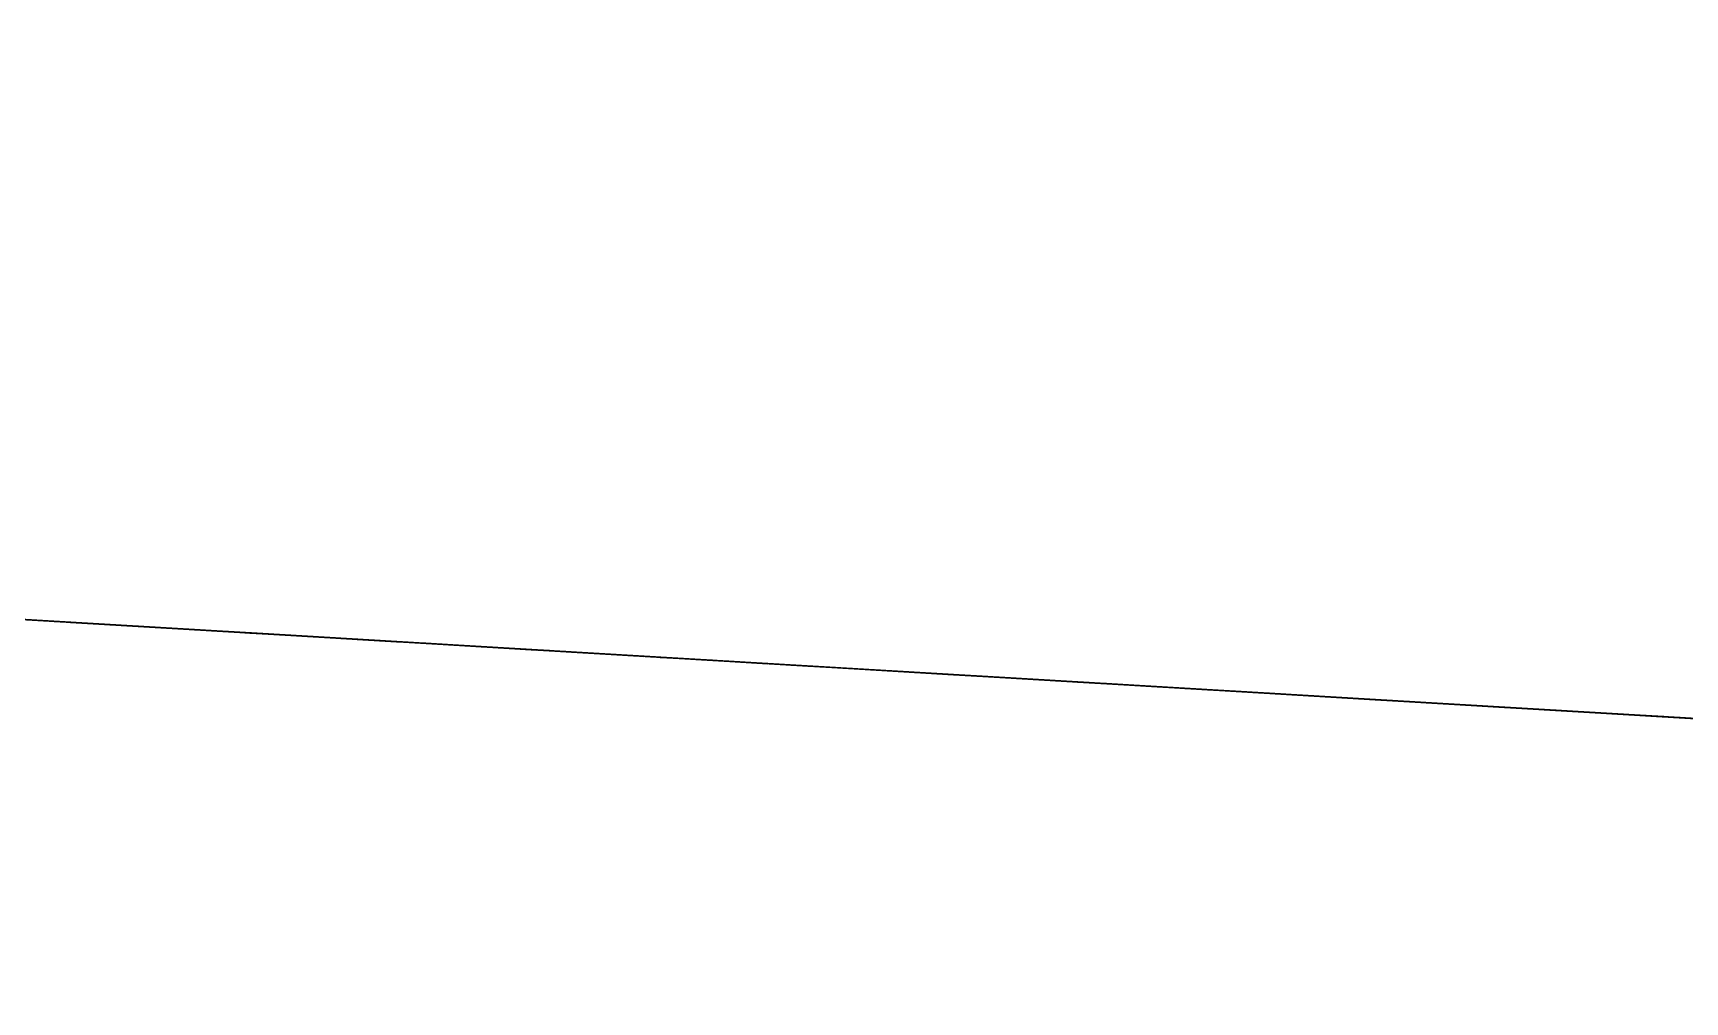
# Model space of a CAD drawing. Extents: x -1732932 to -1731506, y -19081492 to -19081407.
# Drawn here: x -1732199.5 to -1732098.5, y -19081473.9 to -19081414.6 of the extents above; entities that cross this region are included whole.
import ezdxf

# ---------------------------------------------------------------- set-up
doc = ezdxf.new("R2010")
doc.units = 0
for name, color, linetype in [('PDF_Arco Virtual Pluvial', 7, 'Continuous'), ('PDF_Canal', 7, 'Continuous'), ('PDF_Dique', 7, 'Continuous'), ('PDF_Rede Pluvial sem Acesso', 7, 'Continuous')]:
    doc.layers.add(name, color=color, linetype=linetype)

msp = doc.modelspace()

# ---------------------------------------------------------------- linework, layer by layer
at = {"layer": 'PDF_Arco Virtual Pluvial'}
for p, q in [((-1732199.43, -19081450.5), (-1732198.63, -19081450.54)), ((-1732195.44, -19081450.73), (-1732194.85, -19081450.77)), ((-1732189.66, -19081451.08), (-1732188.86, -19081451.12)), ((-1732189.06, -19081451.11), (-1732188.27, -19081451.16)), ((-1732187.07, -19081451.23), (-1732186.27, -19081451.28)), ((-1732183.28, -19081451.45), (-1732182.28, -19081451.51)), ((-1732181.09, -19081451.58), (-1732180.49, -19081451.62)), ((-1732175.9, -19081451.89), (-1732174.91, -19081451.95)), ((-1732169.92, -19081452.25), (-1732169.12, -19081452.29)), ((-1732164.54, -19081452.56), (-1732163.74, -19081452.61)), ((-1732158.76, -19081452.91), (-1732157.76, -19081452.97)), ((-1732153.37, -19081453.23), (-1732152.58, -19081453.27)), ((-1732147.39, -19081453.58), (-1732146.6, -19081453.63)), ((-1732142.01, -19081453.9), (-1732141.21, -19081453.95)), ((-1732136.03, -19081454.25), (-1732135.43, -19081454.29)), ((-1732130.85, -19081454.56), (-1732129.85, -19081454.62)), ((-1732124.87, -19081454.92), (-1732124.07, -19081454.96)), ((-1732119.48, -19081455.23), (-1732118.69, -19081455.28)), ((-1732113.5, -19081455.59), (-1732112.71, -19081455.64)), ((-1732108.12, -19081455.91), (-1732107.52, -19081455.94)), ((-1732102.34, -19081456.25), (-1732101.54, -19081456.3))]:
    msp.add_line(p, q, dxfattribs=at)
msp.add_lwpolyline([(-1732219.37, -19081449.31), (-1732198.83, -19081450.53), (-1732193.65, -19081450.84), (-1732188.86, -19081451.12), (-1732188.66, -19081451.13), (-1732186.27, -19081451.28), (-1732182.48, -19081451.5), (-1732160.15, -19081452.82), (-1732118.29, -19081455.31), (-1732087.59, -19081457.12), (-1732045.53, -19081459.62), (-1732013.05, -19081461.54), (-1731982.76, -19081463.34), (-1731945.51, -19081465.54), (-1731899.69, -19081468.26), (-1731857.46, -19081470.76), (-1731853.68, -19081470.98), (-1731834.36, -19081472.13), (-1731805.08, -19081473.86)], dxfattribs=at)
for points in [[(-1732192.65, -19081450.9), (-1732195.44, -19081450.73), (-1732191.85, -19081450.95)], [(-1732183.28, -19081451.45), (-1732186.07, -19081451.29), (-1732182.28, -19081451.51)]]:
    msp.add_lwpolyline(points, close=True, dxfattribs=at)
at = {"layer": 'PDF_Canal'}
for p, q in [((-1732198.63, -19081450.54), (-1732198.24, -19081450.57)), ((-1732198.04, -19081450.58), (-1732197.04, -19081450.64)), ((-1732196.64, -19081450.66), (-1732195.44, -19081450.73)), ((-1732195.24, -19081450.74), (-1732194.05, -19081450.82)), ((-1732193.65, -19081450.84), (-1732192.65, -19081450.9)), ((-1732192.45, -19081450.91), (-1732191.26, -19081450.98)), ((-1732190.86, -19081451), (-1732189.86, -19081451.06)), ((-1732189.46, -19081451.09), (-1732188.47, -19081451.15)), ((-1732188.07, -19081451.17), (-1732187.07, -19081451.23)), ((-1732186.67, -19081451.25), (-1732186.27, -19081451.28))]:
    msp.add_line(p, q, dxfattribs=at)
at = {"layer": 'PDF_Dique'}
for p, q in [((-1732191.66, -19081450.96), (-1732196.44, -19081450.67)), ((-1732184.68, -19081451.37), (-1732195.24, -19081450.74)), ((-1732189.46, -19081451.09), (-1732189.86, -19081451.06)), ((-1732189.06, -19081451.11), (-1732187.67, -19081451.19)), ((-1732176.7, -19081451.84), (-1732182.48, -19081451.5)), ((-1732159.95, -19081452.84), (-1732181.49, -19081451.56)), ((-1732181.09, -19081451.58), (-1732170.92, -19081452.19)), ((-1732177.3, -19081451.81), (-1732178.3, -19081451.75)), ((-1732176.3, -19081451.87), (-1732177.7, -19081451.78)), ((-1732172.12, -19081452.12), (-1732177.1, -19081451.82)), ((-1732176.1, -19081451.88), (-1732176.5, -19081451.86)), ((-1732170.72, -19081452.2), (-1732155.17, -19081453.12)), ((-1732168.53, -19081452.33), (-1732154.97, -19081453.13)), ((-1732166.33, -19081452.46), (-1732167.53, -19081452.39)), ((-1732165.34, -19081452.52), (-1732163.94, -19081452.6)), ((-1732158.36, -19081452.93), (-1732159.55, -19081452.86)), ((-1732156.76, -19081453.03), (-1732151.78, -19081453.32)), ((-1732149.19, -19081453.47), (-1732154.97, -19081453.13)), ((-1732147.79, -19081453.56), (-1732144.8, -19081453.73)), ((-1732147.19, -19081453.59), (-1732142.81, -19081453.85)), ((-1732142.01, -19081453.9), (-1732142.21, -19081453.89)), ((-1732139.82, -19081454.03), (-1732137.03, -19081454.19)), ((-1732138.82, -19081454.09), (-1732136.63, -19081454.22)), ((-1732130.85, -19081454.56), (-1732130.85, -19081454.56)), ((-1732127.46, -19081454.76), (-1732127.86, -19081454.74)), ((-1732125.46, -19081454.88), (-1732115.1, -19081455.49)), ((-1732122.87, -19081455.03), (-1732119.48, -19081455.23)), ((-1732120.48, -19081455.18), (-1732121.08, -19081455.14)), ((-1732120.68, -19081455.16), (-1732117.49, -19081455.35)), ((-1732116.49, -19081455.41), (-1732117.69, -19081455.34)), ((-1732112.71, -19081455.64), (-1732117.49, -19081455.35)), ((-1732116.09, -19081455.44), (-1732115.5, -19081455.47)), ((-1732111.51, -19081455.71), (-1732112.11, -19081455.67)), ((-1732099.75, -19081456.4), (-1732105.93, -19081456.04)), ((-1732083.6, -19081457.36), (-1732103.73, -19081456.17)), ((-1732100.74, -19081456.34), (-1732102.34, -19081456.25))]:
    msp.add_line(p, q, dxfattribs=at)
for points in [[(-1732155.77, -19081453.08), (-1732198.63, -19081450.54), (-1732210.2, -19081449.86), (-1732249.49, -19081447.53), (-1732285.79, -19081445.38), (-1732298.75, -19081444.61), (-1732313.71, -19081443.72), (-1732376.36, -19081440.01), (-1732443.2, -19081436.05), (-1732585.93, -19081427.58), (-1732609.09, -19081426.21), (-1732609.29, -19081426.2), (-1732672, -19081422.48)], [(-1732092.57, -19081456.83), (-1732123.27, -19081455.01), (-1732137.03, -19081454.19), (-1732218.58, -19081449.36), (-1732386.53, -19081439.41), (-1732450.79, -19081435.6), (-1732505.68, -19081432.34)], [(-1732205.81, -19081450.12), (-1732221.77, -19081449.17), (-1732276.61, -19081445.92), (-1732295.96, -19081444.77), (-1732305.73, -19081444.2), (-1732317.1, -19081443.52), (-1732298.95, -19081444.6), (-1732219.77, -19081449.29), (-1732147.99, -19081453.54), (-1732143.01, -19081453.84), (-1732143.8, -19081453.79)], [(-1732137.82, -19081454.15), (-1732181.49, -19081451.56), (-1732219.37, -19081449.31), (-1732235.13, -19081448.38), (-1732305.73, -19081444.2)], [(-1732299.55, -19081444.56), (-1732242.71, -19081447.93), (-1732200.63, -19081450.43), (-1732168.13, -19081452.35), (-1732123.27, -19081455.01)], [(-1732295.96, -19081444.77), (-1732256.67, -19081447.1), (-1732241.71, -19081447.99), (-1732198.63, -19081450.54), (-1732189.86, -19081451.06), (-1732121.68, -19081455.1), (-1732079.02, -19081457.63), (-1732022.42, -19081460.99), (-1732012.65, -19081461.56), (-1732006.28, -19081461.94), (-1731990.14, -19081462.9), (-1731951.48, -19081465.19), (-1731904.87, -19081467.95), (-1731864.03, -19081470.37), (-1731823.21, -19081472.79)], [(-1731988.14, -19081463.02), (-1732025.21, -19081460.82), (-1732033.18, -19081460.35), (-1732038.16, -19081460.05), (-1732070.05, -19081458.16), (-1732076.03, -19081457.81), (-1732154.97, -19081453.13), (-1732239.51, -19081448.12), (-1732276.41, -19081445.93)], [(-1732129.45, -19081454.64), (-1732146.99, -19081453.6), (-1732149.98, -19081453.43), (-1732186.87, -19081451.24), (-1732222.36, -19081449.14), (-1732230.34, -19081448.66), (-1732260.46, -19081446.88)], [(-1732149.19, -19081453.47), (-1732144.8, -19081453.73), (-1732157.16, -19081453), (-1732228.55, -19081448.77), (-1732213.39, -19081449.67), (-1732252.28, -19081447.36), (-1732238.32, -19081448.19), (-1732240.91, -19081448.04)], [(-1732140.02, -19081454.02), (-1732144.8, -19081453.73), (-1732136.63, -19081454.22), (-1732126.86, -19081454.8), (-1732123.07, -19081455.02), (-1732117.49, -19081455.35), (-1732121.08, -19081455.14), (-1732156.36, -19081453.05), (-1732196.44, -19081450.67), (-1732237.72, -19081448.23), (-1732249.49, -19081447.53)], [(-1732231.34, -19081448.61), (-1732249.09, -19081447.55), (-1732172.51, -19081452.09)], [(-1732159.75, -19081452.85), (-1732177.7, -19081451.78), (-1732177.1, -19081451.82), (-1732187.67, -19081451.19), (-1732229.54, -19081448.71), (-1732244.7, -19081447.81)], [(-1732174.11, -19081452), (-1732196.44, -19081450.67), (-1732238.32, -19081448.19)], [(-1732139.82, -19081454.03), (-1732122.87, -19081455.03), (-1732168.53, -19081452.33), (-1732212.99, -19081449.69), (-1732235.33, -19081448.37)], [(-1732193.65, -19081450.84), (-1732196.04, -19081450.7), (-1732197.04, -19081450.64), (-1732205.81, -19081450.12), (-1732213.19, -19081449.68), (-1732219.37, -19081449.31)], [(-1732166.93, -19081452.42), (-1732170.92, -19081452.19), (-1732213.39, -19081449.67)], [(-1732031.58, -19081460.44), (-1732037.56, -19081460.09), (-1732043.54, -19081459.73), (-1732091.18, -19081456.91), (-1732160.55, -19081452.8), (-1732185.47, -19081451.32), (-1732200.23, -19081450.45), (-1732204.02, -19081450.22), (-1732210.2, -19081449.86)], [(-1732161.95, -19081452.72), (-1732151.78, -19081453.32), (-1732209.4, -19081449.91)], [(-1732043.54, -19081459.73), (-1732097.16, -19081456.56), (-1732155.17, -19081453.12), (-1732204.02, -19081450.22)], [(-1732112.51, -19081455.65), (-1732118.88, -19081455.27), (-1732127.86, -19081454.74), (-1732135.63, -19081454.28), (-1732146, -19081453.66), (-1732144.4, -19081453.76), (-1732201.43, -19081450.38), (-1732187.67, -19081451.19)], [(-1732142.21, -19081453.89), (-1732159.55, -19081452.86), (-1732167.53, -19081452.39), (-1732176.5, -19081451.86), (-1732193.45, -19081450.85), (-1732198.83, -19081450.53)], [(-1732197.24, -19081450.63), (-1732146.79, -19081453.62), (-1732140.61, -19081453.98), (-1732151.78, -19081453.32)], [(-1732196.64, -19081450.66), (-1732196.44, -19081450.67), (-1732182.88, -19081451.48), (-1732177.1, -19081451.82)], [(-1732193.85, -19081450.83), (-1732188.66, -19081451.13), (-1732092.97, -19081456.81), (-1732028, -19081460.66), (-1731957.66, -19081464.82), (-1731895.7, -19081468.49), (-1731830.77, -19081472.34)], [(-1732157.16, -19081453), (-1732156.36, -19081453.05), (-1732193.65, -19081450.84), (-1732175.5, -19081451.91), (-1732168.53, -19081452.33), (-1732173.71, -19081452.02)], [(-1732190.26, -19081451.04), (-1732176.7, -19081451.84), (-1732178.89, -19081451.71)], [(-1732113.5, -19081455.59), (-1732131.84, -19081454.5), (-1732139.42, -19081454.05), (-1732153.77, -19081453.2), (-1732178.3, -19081451.75), (-1732184.68, -19081451.37), (-1732175.5, -19081451.91)], [(-1732152.78, -19081453.26), (-1732159.95, -19081452.84), (-1732172.51, -19081452.09), (-1732182.88, -19081451.48), (-1732181.69, -19081451.55)], [(-1732136.43, -19081454.23), (-1732137.82, -19081454.15), (-1732146, -19081453.66), (-1732182.88, -19081451.48)], [(-1732177.1, -19081451.82), (-1732130.85, -19081454.56), (-1732112.31, -19081455.66)], [(-1732176.1, -19081451.88), (-1732177.1, -19081451.82), (-1732170.32, -19081452.22), (-1732172.51, -19081452.09)], [(-1732166.33, -19081452.46), (-1732173.31, -19081452.04), (-1732176.7, -19081451.84)], [(-1732176.1, -19081451.88), (-1732170.72, -19081452.2), (-1732170.32, -19081452.22)], [(-1732170.72, -19081452.2), (-1732172.91, -19081452.07), (-1732175.5, -19081451.91)], [(-1732172.51, -19081452.09), (-1732168.13, -19081452.35), (-1732167.93, -19081452.36)], [(-1732110.51, -19081455.77), (-1732112.31, -19081455.66), (-1732100.55, -19081456.36), (-1732171.52, -19081452.15)], [(-1732165.14, -19081452.53), (-1732170.32, -19081452.22), (-1732167.53, -19081452.39)], [(-1731970.21, -19081464.08), (-1731958.46, -19081464.78), (-1731994.72, -19081462.63), (-1732007.67, -19081461.86), (-1732021.02, -19081461.07), (-1732042.35, -19081459.81), (-1732052.71, -19081459.19), (-1732090.18, -19081456.97), (-1732099.15, -19081456.44), (-1732133.24, -19081454.42), (-1732170.32, -19081452.22)], [(-1732166.73, -19081452.43), (-1732168.13, -19081452.35), (-1732168.53, -19081452.33)], [(-1732163.14, -19081452.65), (-1732154.97, -19081453.13), (-1732140.02, -19081454.02), (-1732141.81, -19081453.91)], [(-1732152.18, -19081453.3), (-1732154.97, -19081453.13), (-1732162.35, -19081452.69)], [(-1732100.55, -19081456.36), (-1732110.31, -19081455.78), (-1732117.69, -19081455.34), (-1732160.15, -19081452.82)], [(-1732158.36, -19081452.93), (-1732159.75, -19081452.85), (-1732152.78, -19081453.26), (-1732152.78, -19081453.26)], [(-1732154.97, -19081453.13), (-1732155.17, -19081453.12), (-1732158.96, -19081452.9)], [(-1732152.98, -19081453.25), (-1732156.36, -19081453.05), (-1732151.18, -19081453.36)], [(-1732073.44, -19081457.96), (-1732112.11, -19081455.67), (-1732156.36, -19081453.05), (-1732144.2, -19081453.77)], [(-1732001.1, -19081462.25), (-1731985.55, -19081463.17), (-1731975.39, -19081463.77), (-1732155.77, -19081453.08), (-1732154.37, -19081453.17), (-1732143.21, -19081453.83), (-1732137.82, -19081454.15), (-1732129.65, -19081454.63), (-1732118.09, -19081455.32)], [(-1732149.59, -19081453.45), (-1732097.75, -19081456.52), (-1732059.68, -19081458.78), (-1732050.32, -19081459.33), (-1732044.34, -19081459.69), (-1732035.97, -19081460.18)], [(-1732147.99, -19081453.54), (-1732110.51, -19081455.77), (-1732022.02, -19081461.01), (-1731984.95, -19081463.21), (-1731976.98, -19081463.68), (-1731967.22, -19081464.26), (-1731961.44, -19081464.6), (-1732028, -19081460.66), (-1732086.19, -19081457.21)], [(-1732144.6, -19081453.75), (-1732146, -19081453.66), (-1732147.79, -19081453.56)], [(-1732125.26, -19081454.89), (-1732136.83, -19081454.21), (-1732147.79, -19081453.56)], [(-1732146.99, -19081453.6), (-1732133.04, -19081454.43), (-1732127.66, -19081454.75)], [(-1732145.2, -19081453.71), (-1732136.23, -19081454.24), (-1732125.46, -19081454.88), (-1732115.5, -19081455.47), (-1732053.31, -19081459.16), (-1732052.11, -19081459.23)], [(-1731993.12, -19081462.72), (-1732002.09, -19081462.19), (-1732020.82, -19081461.08), (-1732064.47, -19081458.49), (-1732101.74, -19081456.29), (-1732144.2, -19081453.77)], [(-1732114.9, -19081455.51), (-1732137.82, -19081454.15), (-1732143.01, -19081453.84)], [(-1732085.99, -19081457.22), (-1732120.68, -19081455.16), (-1732129.45, -19081454.64), (-1732128.05, -19081454.73), (-1732140.61, -19081453.98)], [(-1732048.92, -19081459.42), (-1732050.92, -19081459.3), (-1732088.19, -19081457.09), (-1732140.41, -19081453.99)], [(-1732114.3, -19081455.54), (-1732116.69, -19081455.4), (-1732133.44, -19081454.41), (-1732138.22, -19081454.12), (-1732140.02, -19081454.02)], [(-1732136.63, -19081454.22), (-1732137.82, -19081454.15), (-1732084.6, -19081457.3), (-1732086.19, -19081457.21)], [(-1732075.43, -19081457.84), (-1732086.19, -19081457.21), (-1732094.76, -19081456.7), (-1732098.35, -19081456.49), (-1732110.51, -19081455.77), (-1732112.51, -19081455.65), (-1732105.53, -19081456.06), (-1732121.68, -19081455.1), (-1732137.82, -19081454.15)], [(-1732107.52, -19081455.94), (-1732137.82, -19081454.15), (-1732137.82, -19081454.15)], [(-1732133.04, -19081454.43), (-1732123.27, -19081455.01), (-1732119.48, -19081455.23), (-1732106.53, -19081456), (-1732102.34, -19081456.25), (-1732097.16, -19081456.56), (-1732090.38, -19081456.96), (-1732086.19, -19081457.21), (-1732069.25, -19081458.21)], [(-1732127.86, -19081454.74), (-1732129.65, -19081454.63), (-1732071.05, -19081458.1), (-1732012.25, -19081461.59), (-1732009.07, -19081461.78)], [(-1732069.25, -19081458.21), (-1732068.06, -19081458.28), (-1732103.73, -19081456.17), (-1732129.25, -19081454.66)], [(-1732125.86, -19081454.86), (-1732123.27, -19081455.01), (-1732100.74, -19081456.34), (-1732102.74, -19081456.23)], [(-1732120.68, -19081455.16), (-1732123.27, -19081455.01), (-1732124.87, -19081454.92)], [(-1732122.87, -19081455.03), (-1732087.39, -19081457.14), (-1732076.23, -19081457.8), (-1732070.05, -19081458.16)], [(-1732122.67, -19081455.05), (-1732121.68, -19081455.1), (-1732121.68, -19081455.1)], [(-1732113.5, -19081455.59), (-1732119.48, -19081455.23), (-1732117.09, -19081455.38)], [(-1732075.63, -19081457.83), (-1732068.85, -19081458.23), (-1732030.19, -19081460.53), (-1732030.59, -19081460.5), (-1732046.13, -19081459.58), (-1732054.7, -19081459.07), (-1732064.07, -19081458.52), (-1732066.86, -19081458.35), (-1732104.93, -19081456.1), (-1732115.5, -19081455.47), (-1732118.09, -19081455.32), (-1732062.08, -19081458.64)], [(-1731974.59, -19081463.82), (-1732046.93, -19081459.53), (-1732057.69, -19081458.9), (-1732061.08, -19081458.7), (-1732103.93, -19081456.16), (-1732115.1, -19081455.49), (-1732092.57, -19081456.83), (-1732075.63, -19081457.83), (-1732063.27, -19081458.57), (-1732048.52, -19081459.44), (-1732040.55, -19081459.91)], [(-1732112.11, -19081455.67), (-1732113.5, -19081455.59), (-1732106.13, -19081456.03), (-1732102.54, -19081456.24), (-1732104.13, -19081456.14), (-1732114.3, -19081455.54)], [(-1732088.79, -19081457.05), (-1732087.39, -19081457.14), (-1732090.38, -19081456.96), (-1732101.74, -19081456.29), (-1732107.52, -19081455.94)], [(-1732095.36, -19081456.66), (-1732095.36, -19081456.66), (-1732106.53, -19081456)], [(-1732048.92, -19081459.42), (-1732068.06, -19081458.28), (-1732076.03, -19081457.81), (-1732081.01, -19081457.51), (-1732095.56, -19081456.65), (-1732105.93, -19081456.04), (-1732100.55, -19081456.36), (-1732090.38, -19081456.96), (-1732063.47, -19081458.55), (-1732055.9, -19081459), (-1732019.03, -19081461.19), (-1732005.68, -19081461.98), (-1731976.98, -19081463.68)], [(-1732039.56, -19081459.97), (-1732040.55, -19081459.91), (-1732030.19, -19081460.53), (-1732057.09, -19081458.93), (-1732068.85, -19081458.23), (-1732069.25, -19081458.21), (-1732093.77, -19081456.76), (-1732100.55, -19081456.36)]]:
    msp.add_lwpolyline(points, dxfattribs=at)
for points in [[(-1732199.43, -19081450.5), (-1732201.82, -19081450.35), (-1732198.83, -19081450.53)], [(-1732196.24, -19081450.69), (-1732198.63, -19081450.54), (-1732195.64, -19081450.72)], [(-1732195.24, -19081450.74), (-1732196.44, -19081450.67), (-1732198.24, -19081450.57)], [(-1732194.85, -19081450.77), (-1732196.84, -19081450.65), (-1732197.64, -19081450.6)], [(-1732194.25, -19081450.8), (-1732196.44, -19081450.67), (-1732197.24, -19081450.63)], [(-1732193.25, -19081450.86), (-1732195.24, -19081450.74), (-1732196.04, -19081450.7)], [(-1732192.85, -19081450.89), (-1732195.84, -19081450.71), (-1732193.45, -19081450.85)], [(-1732192.65, -19081450.9), (-1732195.44, -19081450.73), (-1732193.05, -19081450.87)], [(-1732192.05, -19081450.93), (-1732195.05, -19081450.76), (-1732193.85, -19081450.83)], [(-1732193.85, -19081450.83), (-1732191.46, -19081450.97), (-1732194.45, -19081450.79)], [(-1732191.85, -19081450.95), (-1732194.25, -19081450.8), (-1732191.26, -19081450.98)], [(-1732191.06, -19081450.99), (-1732193.45, -19081450.85), (-1732190.46, -19081451.03)], [(-1732193.05, -19081450.87), (-1732190.06, -19081451.05), (-1732191.85, -19081450.95)], [(-1732191.66, -19081450.96), (-1732189.46, -19081451.09), (-1732192.65, -19081450.9)], [(-1732190.86, -19081451), (-1732189.66, -19081451.08), (-1732188.07, -19081451.17)], [(-1732187.67, -19081451.19), (-1732190.06, -19081451.05), (-1732190.66, -19081451.02)], [(-1732187.87, -19081451.18), (-1732190.66, -19081451.02), (-1732190.46, -19081451.03)], [(-1732184.28, -19081451.39), (-1732186.47, -19081451.26), (-1732183.48, -19081451.44)], [(-1732186.27, -19081451.28), (-1732184.28, -19081451.39), (-1732183.48, -19081451.44)], [(-1732183.08, -19081451.47), (-1732185.08, -19081451.35), (-1732186.07, -19081451.29)], [(-1732185.27, -19081451.34), (-1732182.88, -19081451.48), (-1732185.87, -19081451.3)], [(-1732184.08, -19081451.41), (-1732182.28, -19081451.51), (-1732185.47, -19081451.32)], [(-1732182.88, -19081451.48), (-1732185.08, -19081451.35), (-1732182.28, -19081451.51)], [(-1732180.49, -19081451.62), (-1732182.88, -19081451.48), (-1732183.48, -19081451.44)], [(-1732180.49, -19081451.62), (-1732182.88, -19081451.48), (-1732179.89, -19081451.65)], [(-1732181.69, -19081451.55), (-1732179.29, -19081451.69), (-1732182.28, -19081451.51)], [(-1732178.69, -19081451.73), (-1732181.09, -19081451.58), (-1732178.1, -19081451.76)], [(-1732177.9, -19081451.77), (-1732180.89, -19081451.6), (-1732180.29, -19081451.63)], [(-1732177.9, -19081451.77), (-1732180.69, -19081451.61), (-1732180.69, -19081451.61)], [(-1732177.7, -19081451.78), (-1732180.09, -19081451.64), (-1732180.69, -19081451.61)], [(-1732177.3, -19081451.81), (-1732177.1, -19081451.82), (-1732179.69, -19081451.67)], [(-1732176.7, -19081451.84), (-1732179.09, -19081451.7), (-1732176.1, -19081451.88)], [(-1732175.9, -19081451.89), (-1732177.9, -19081451.77), (-1732178.89, -19081451.71)], [(-1732176.1, -19081451.88), (-1732177.5, -19081451.8), (-1732178.89, -19081451.71)], [(-1732175.5, -19081451.91), (-1732177.5, -19081451.8), (-1732178.3, -19081451.75)], [(-1732177.9, -19081451.77), (-1732175.9, -19081451.89), (-1732174.91, -19081451.95)], [(-1732175.31, -19081451.93), (-1732177.7, -19081451.78), (-1732174.71, -19081451.96)], [(-1732174.31, -19081451.99), (-1732176.5, -19081451.86), (-1732173.31, -19081452.04)], [(-1732173.11, -19081452.06), (-1732175.5, -19081451.91), (-1732176.1, -19081451.88)], [(-1732175.5, -19081451.91), (-1732173.51, -19081452.03), (-1732172.51, -19081452.09)], [(-1732172.51, -19081452.09), (-1732175.5, -19081451.91), (-1732174.91, -19081451.95)], [(-1732174.91, -19081451.95), (-1732172.12, -19081452.12), (-1732174.51, -19081451.97)], [(-1732174.11, -19081452), (-1732171.72, -19081452.14), (-1732174.71, -19081451.96)], [(-1732172.12, -19081452.12), (-1732174.31, -19081451.99), (-1732171.12, -19081452.17)], [(-1732173.91, -19081452.01), (-1732171.52, -19081452.15), (-1732170.92, -19081452.19)], [(-1732173.11, -19081452.06), (-1732170.72, -19081452.2), (-1732173.71, -19081452.02)], [(-1732173.31, -19081452.04), (-1732170.92, -19081452.19), (-1732170.32, -19081452.22)], [(-1732170.12, -19081452.23), (-1732172.51, -19081452.09), (-1732173.11, -19081452.06)], [(-1732170.52, -19081452.21), (-1732170.72, -19081452.2), (-1732173.11, -19081452.06)], [(-1732170.12, -19081452.23), (-1732172.12, -19081452.12), (-1732173.11, -19081452.06)], [(-1732172.12, -19081452.12), (-1732170.52, -19081452.21), (-1732169.12, -19081452.29)], [(-1732171.92, -19081452.13), (-1732170.12, -19081452.23), (-1732168.93, -19081452.3)], [(-1732168.73, -19081452.32), (-1732171.12, -19081452.17), (-1732171.72, -19081452.14)], [(-1732167.93, -19081452.36), (-1732170.12, -19081452.23), (-1732170.92, -19081452.19)], [(-1732167.13, -19081452.41), (-1732169.12, -19081452.29), (-1732170.12, -19081452.23)], [(-1732166.93, -19081452.42), (-1732169.92, -19081452.25), (-1732169.32, -19081452.28)], [(-1732166.93, -19081452.42), (-1732169.12, -19081452.29), (-1732169.92, -19081452.25)], [(-1732167.33, -19081452.4), (-1732169.72, -19081452.26), (-1732166.93, -19081452.42)], [(-1732166.73, -19081452.43), (-1732168.13, -19081452.35), (-1732169.72, -19081452.26)], [(-1732167.53, -19081452.39), (-1732169.12, -19081452.29), (-1732165.93, -19081452.48)], [(-1732168.13, -19081452.35), (-1732167.93, -19081452.36), (-1732165.54, -19081452.51)], [(-1732164.54, -19081452.56), (-1732166.53, -19081452.45), (-1732167.53, -19081452.39)], [(-1732164.94, -19081452.54), (-1732167.33, -19081452.4), (-1732164.34, -19081452.58)], [(-1732166.53, -19081452.45), (-1732164.54, -19081452.56), (-1732163.54, -19081452.62)], [(-1732165.34, -19081452.52), (-1732162.94, -19081452.66), (-1732165.93, -19081452.48)], [(-1732164.74, -19081452.55), (-1732162.54, -19081452.68), (-1732162.15, -19081452.71)], [(-1732161.75, -19081452.73), (-1732163.94, -19081452.6), (-1732164.54, -19081452.56)], [(-1732163.54, -19081452.62), (-1732161.55, -19081452.74), (-1732160.55, -19081452.8)], [(-1732158.96, -19081452.9), (-1732161.15, -19081452.77), (-1732157.96, -19081452.95)], [(-1732160.55, -19081452.8), (-1732157.76, -19081452.97), (-1732160.15, -19081452.82)], [(-1732160.55, -19081452.8), (-1732158.16, -19081452.94), (-1732157.96, -19081452.95)], [(-1732159.16, -19081452.88), (-1732156.16, -19081453.06), (-1732156.76, -19081453.03)], [(-1732158.56, -19081452.92), (-1732156.56, -19081453.04), (-1732155.57, -19081453.1)], [(-1732155.77, -19081453.08), (-1732157.56, -19081452.98), (-1732154.57, -19081453.16)], [(-1732154.57, -19081453.16), (-1732156.96, -19081453.01), (-1732157.56, -19081452.98)], [(-1732154.77, -19081453.14), (-1732157.16, -19081453), (-1732154.17, -19081453.18)], [(-1732153.37, -19081453.23), (-1732155.37, -19081453.11), (-1732156.36, -19081453.05)], [(-1732154.37, -19081453.17), (-1732153.17, -19081453.24), (-1732156.16, -19081453.06)], [(-1732154.97, -19081453.13), (-1732152.58, -19081453.27), (-1732155.57, -19081453.1)], [(-1732155.37, -19081453.11), (-1732155.37, -19081453.11), (-1732152.58, -19081453.27)], [(-1732152.38, -19081453.29), (-1732155.17, -19081453.12), (-1732152.58, -19081453.27)], [(-1732154.77, -19081453.14), (-1732153.77, -19081453.2), (-1732151.78, -19081453.32)], [(-1732151.38, -19081453.34), (-1732152.78, -19081453.26), (-1732154.37, -19081453.17)], [(-1732150.98, -19081453.37), (-1732153.17, -19081453.24), (-1732150.18, -19081453.41)], [(-1732151.98, -19081453.31), (-1732153.17, -19081453.24), (-1732150.18, -19081453.41)], [(-1732149.98, -19081453.43), (-1732152.38, -19081453.29), (-1732149.39, -19081453.46)], [(-1732149.19, -19081453.47), (-1732151.18, -19081453.36), (-1732151.98, -19081453.31)], [(-1732148.39, -19081453.52), (-1732150.78, -19081453.38), (-1732151.38, -19081453.34)], [(-1732147.79, -19081453.56), (-1732150.18, -19081453.41), (-1732147.19, -19081453.59)], [(-1732149.79, -19081453.44), (-1732148.59, -19081453.51), (-1732146.79, -19081453.62)], [(-1732149.19, -19081453.47), (-1732146.99, -19081453.6), (-1732146.6, -19081453.63)], [(-1732147.99, -19081453.54), (-1732145.8, -19081453.67), (-1732148.79, -19081453.5)], [(-1732145.6, -19081453.69), (-1732147.99, -19081453.54), (-1732145, -19081453.72)], [(-1732147.99, -19081453.54), (-1732146, -19081453.66), (-1732145.2, -19081453.71)], [(-1732147.99, -19081453.54), (-1732145.2, -19081453.71), (-1732146.6, -19081453.63)], [(-1732146.79, -19081453.62), (-1732144.4, -19081453.76), (-1732147.39, -19081453.58)], [(-1732146.6, -19081453.63), (-1732144.4, -19081453.76), (-1732147.39, -19081453.58)], [(-1732143.8, -19081453.79), (-1732145, -19081453.72), (-1732146.79, -19081453.62)], [(-1732143.6, -19081453.8), (-1732145.8, -19081453.67), (-1732146.6, -19081453.63)], [(-1732146.4, -19081453.64), (-1732143.8, -19081453.79), (-1732146.4, -19081453.64)], [(-1732145.6, -19081453.69), (-1732142.61, -19081453.86), (-1732143.8, -19081453.79)], [(-1732141.81, -19081453.91), (-1732143.6, -19081453.8), (-1732140.61, -19081453.98)], [(-1732143.41, -19081453.82), (-1732142.01, -19081453.9), (-1732140.61, -19081453.98)], [(-1732140.81, -19081453.97), (-1732143.21, -19081453.83), (-1732140.22, -19081454.01)], [(-1732140.41, -19081453.99), (-1732143.01, -19081453.84), (-1732142.81, -19081453.85)], [(-1732142.61, -19081453.86), (-1732140.61, -19081453.98), (-1732139.62, -19081454.04)], [(-1732141.81, -19081453.91), (-1732139.42, -19081454.05), (-1732142.41, -19081453.88)], [(-1732142.41, -19081453.88), (-1732140.41, -19081453.99), (-1732139.42, -19081454.05)], [(-1732138.82, -19081454.09), (-1732141.21, -19081453.95), (-1732141.81, -19081453.91)], [(-1732141.81, -19081453.91), (-1732138.82, -19081454.09), (-1732140.02, -19081454.02)], [(-1732138.82, -19081454.09), (-1732140.81, -19081453.97), (-1732141.81, -19081453.91)], [(-1732138.42, -19081454.11), (-1732140.81, -19081453.97), (-1732141.41, -19081453.93)], [(-1732137.42, -19081454.17), (-1732139.42, -19081454.05), (-1732140.41, -19081453.99)], [(-1732137.82, -19081454.15), (-1732140.22, -19081454.01), (-1732137.23, -19081454.18)], [(-1732139.42, -19081454.05), (-1732137.23, -19081454.18), (-1732140.02, -19081454.02)], [(-1732137.82, -19081454.15), (-1732140.02, -19081454.02), (-1732137.23, -19081454.18)], [(-1732136.43, -19081454.23), (-1732139.42, -19081454.05), (-1732137.62, -19081454.16)], [(-1732138.22, -19081454.12), (-1732137.62, -19081454.16), (-1732135.23, -19081454.3)], [(-1732137.23, -19081454.18), (-1732134.83, -19081454.32), (-1732137.82, -19081454.15)], [(-1732134.23, -19081454.36), (-1732136.23, -19081454.24), (-1732137.23, -19081454.18)], [(-1732134.83, -19081454.32), (-1732137.03, -19081454.19), (-1732133.84, -19081454.38)], [(-1732136.43, -19081454.23), (-1732134.04, -19081454.37), (-1732133.44, -19081454.41)], [(-1732133.44, -19081454.41), (-1732135.63, -19081454.28), (-1732132.64, -19081454.45)], [(-1732131.84, -19081454.5), (-1732133.84, -19081454.38), (-1732134.83, -19081454.32)], [(-1732133.64, -19081454.4), (-1732131.44, -19081454.53), (-1732130.65, -19081454.57)], [(-1732133.44, -19081454.41), (-1732131.44, -19081454.53), (-1732130.45, -19081454.58)], [(-1732133.24, -19081454.42), (-1732130.85, -19081454.56), (-1732130.65, -19081454.57)], [(-1732132.64, -19081454.45), (-1732130.45, -19081454.58), (-1732129.65, -19081454.63)], [(-1732132.44, -19081454.47), (-1732130.85, -19081454.56), (-1732129.45, -19081454.64)], [(-1732129.85, -19081454.62), (-1732132.44, -19081454.47), (-1732129.65, -19081454.63)], [(-1732129.25, -19081454.66), (-1732131.64, -19081454.51), (-1732128.65, -19081454.69)], [(-1732128.85, -19081454.68), (-1732131.44, -19081454.53), (-1732128.65, -19081454.69)], [(-1732131.44, -19081454.53), (-1732129.45, -19081454.64), (-1732128.65, -19081454.69)], [(-1732128.05, -19081454.73), (-1732130.45, -19081454.58), (-1732127.46, -19081454.76)], [(-1732130.25, -19081454.6), (-1732129.05, -19081454.67), (-1732127.26, -19081454.77)], [(-1732129.85, -19081454.62), (-1732127.86, -19081454.74), (-1732126.86, -19081454.8)], [(-1732124.67, -19081454.93), (-1732126.86, -19081454.8), (-1732127.66, -19081454.75)], [(-1732126.86, -19081454.8), (-1732124.67, -19081454.93), (-1732127.46, -19081454.76)], [(-1732125.06, -19081454.9), (-1732127.46, -19081454.76), (-1732124.67, -19081454.93)], [(-1732126.86, -19081454.8), (-1732124.67, -19081454.93), (-1732123.87, -19081454.97)], [(-1732124.67, -19081454.93), (-1732123.47, -19081455), (-1732126.46, -19081454.82)], [(-1732124.07, -19081454.96), (-1732126.26, -19081454.83), (-1732123.47, -19081455)], [(-1732123.07, -19081455.02), (-1732125.46, -19081454.88), (-1732126.06, -19081454.84)], [(-1732123.67, -19081454.99), (-1732123.07, -19081455.02), (-1732126.06, -19081454.84)], [(-1732124.67, -19081454.93), (-1732122.27, -19081455.07), (-1732125.26, -19081454.89)], [(-1732125.06, -19081454.9), (-1732123.07, -19081455.02), (-1732122.27, -19081455.07)], [(-1732121.87, -19081455.09), (-1732124.27, -19081454.95), (-1732124.87, -19081454.92)], [(-1732122.27, -19081455.07), (-1732124.27, -19081454.95), (-1732121.48, -19081455.12)], [(-1732121.87, -19081455.09), (-1732123.87, -19081454.97), (-1732121.08, -19081455.14)], [(-1732121.87, -19081455.09), (-1732123.87, -19081454.97), (-1732121.08, -19081455.14)], [(-1732122.47, -19081455.06), (-1732120.28, -19081455.19), (-1732123.47, -19081455)], [(-1732123.27, -19081455.01), (-1732120.88, -19081455.15), (-1732120.28, -19081455.19)], [(-1732122.87, -19081455.03), (-1732120.08, -19081455.2), (-1732121.68, -19081455.1)], [(-1732122.07, -19081455.08), (-1732119.88, -19081455.21), (-1732119.48, -19081455.23)], [(-1732122.07, -19081455.08), (-1732120.08, -19081455.2), (-1732119.08, -19081455.26)], [(-1732121.68, -19081455.1), (-1732119.08, -19081455.26), (-1732121.87, -19081455.09)], [(-1732120.08, -19081455.2), (-1732117.69, -19081455.34), (-1732120.68, -19081455.16)], [(-1732119.88, -19081455.21), (-1732120.08, -19081455.2), (-1732117.09, -19081455.38)], [(-1732117.29, -19081455.36), (-1732115.1, -19081455.49), (-1732118.29, -19081455.31)], [(-1732114.9, -19081455.51), (-1732117.09, -19081455.38), (-1732117.69, -19081455.34)], [(-1732117.69, -19081455.34), (-1732115.3, -19081455.48), (-1732114.7, -19081455.52)], [(-1732115.5, -19081455.47), (-1732117.69, -19081455.34), (-1732114.5, -19081455.53)], [(-1732114.7, -19081455.52), (-1732116.89, -19081455.39), (-1732117.29, -19081455.36)], [(-1732114.5, -19081455.53), (-1732116.89, -19081455.39), (-1732113.9, -19081455.57)], [(-1732113.9, -19081455.57), (-1732116.49, -19081455.41), (-1732113.7, -19081455.58)], [(-1732113.7, -19081455.58), (-1732115.7, -19081455.46), (-1732116.49, -19081455.41)], [(-1732115.5, -19081455.47), (-1732113.1, -19081455.61), (-1732116.09, -19081455.44)], [(-1732112.51, -19081455.65), (-1732115.5, -19081455.47), (-1732112.9, -19081455.62)], [(-1732115.3, -19081455.48), (-1732113.1, -19081455.61), (-1732112.31, -19081455.66)], [(-1732114.9, -19081455.51), (-1732112.51, -19081455.65), (-1732111.91, -19081455.68)], [(-1732110.91, -19081455.74), (-1732113.1, -19081455.61), (-1732113.9, -19081455.57)], [(-1732110.11, -19081455.79), (-1732111.91, -19081455.68), (-1732113.1, -19081455.61)], [(-1732110.31, -19081455.78), (-1732112.31, -19081455.66), (-1732113.1, -19081455.61)], [(-1732109.71, -19081455.81), (-1732111.91, -19081455.68), (-1732112.71, -19081455.64)], [(-1732110.31, -19081455.78), (-1732112.51, -19081455.65), (-1732109.52, -19081455.83)], [(-1732109.32, -19081455.84), (-1732109.12, -19081455.85), (-1732111.71, -19081455.7)], [(-1732108.52, -19081455.88), (-1732110.51, -19081455.77), (-1732111.51, -19081455.71)], [(-1732108.32, -19081455.9), (-1732110.91, -19081455.74), (-1732108.32, -19081455.9)], [(-1732107.92, -19081455.92), (-1732110.31, -19081455.78), (-1732107.12, -19081455.97)], [(-1732107.52, -19081455.94), (-1732109.71, -19081455.81), (-1732110.11, -19081455.79)], [(-1732106.92, -19081455.98), (-1732109.12, -19081455.85), (-1732106.13, -19081456.03)], [(-1732106.33, -19081456.01), (-1732105.53, -19081456.06), (-1732108.12, -19081455.91)], [(-1732106.13, -19081456.03), (-1732103.93, -19081456.16), (-1732106.92, -19081455.98)], [(-1732103.54, -19081456.18), (-1732105.93, -19081456.04), (-1732106.53, -19081456)], [(-1732106.33, -19081456.01), (-1732104.13, -19081456.14), (-1732103.34, -19081456.19)], [(-1732105.13, -19081456.08), (-1732103.34, -19081456.19), (-1732106.33, -19081456.01)], [(-1732103.34, -19081456.19), (-1732103.93, -19081456.16), (-1732106.33, -19081456.01)], [(-1732105.73, -19081456.05), (-1732103.34, -19081456.19), (-1732102.94, -19081456.21)], [(-1732102.34, -19081456.25), (-1732104.73, -19081456.11), (-1732105.33, -19081456.07)], [(-1732102.34, -19081456.25), (-1732104.53, -19081456.12), (-1732101.74, -19081456.29)], [(-1732101.54, -19081456.3), (-1732103.54, -19081456.18), (-1732104.53, -19081456.12)], [(-1732102.34, -19081456.25), (-1732104.53, -19081456.12), (-1732101.74, -19081456.29)], [(-1732100.74, -19081456.34), (-1732103.73, -19081456.17), (-1732103.14, -19081456.2)], [(-1732102.54, -19081456.24), (-1732100.55, -19081456.36), (-1732099.55, -19081456.42)], [(-1732101.14, -19081456.32), (-1732101.94, -19081456.27), (-1732099.35, -19081456.43)], [(-1732099.35, -19081456.43), (-1732101.74, -19081456.29), (-1732098.75, -19081456.46)], [(-1732099.55, -19081456.42), (-1732101.74, -19081456.29), (-1732098.75, -19081456.46)], [(-1732101.54, -19081456.3), (-1732099.35, -19081456.43), (-1732098.55, -19081456.47)], [(-1732098.95, -19081456.45), (-1732096.76, -19081456.58), (-1732095.96, -19081456.63)]]:
    msp.add_lwpolyline(points, close=True, dxfattribs=at)
at = {"layer": 'PDF_Rede Pluvial sem Acesso'}
msp.add_lwpolyline([(-1731955.07, -19081464.98), (-1731971.8, -19081463.98), (-1731983.96, -19081463.26), (-1732015.64, -19081461.39), (-1732019.03, -19081461.19), (-1732121.28, -19081455.13), (-1732205.02, -19081450.17), (-1732335.06, -19081442.46), (-1732356.6, -19081441.18), (-1732396.51, -19081438.81), (-1732431.63, -19081436.73), (-1732448.19, -19081435.75), (-1732533.02, -19081430.72), (-1732654.83, -19081423.5), (-1732719.54, -19081419.66), (-1732753.3, -19081417.65), (-1732764.09, -19081417.01), (-1732780.87, -19081416.02), (-1732805.45, -19081414.56)], dxfattribs=at)

doc.saveas('drawing.dxf')
